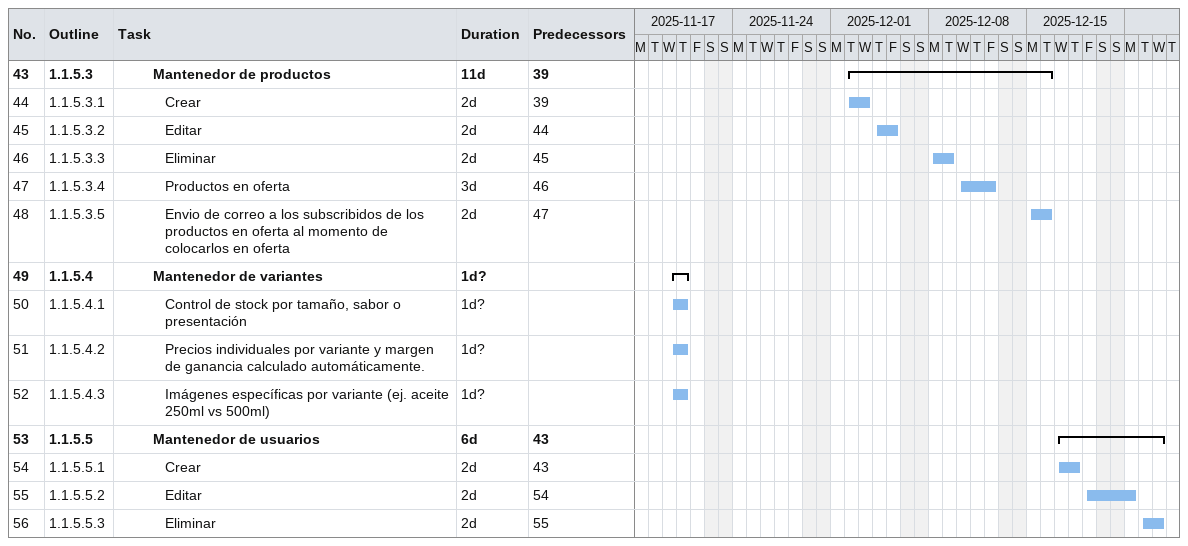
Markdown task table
| ID | WBS | Task | Duration | Start | Finish | Predecessors |
|---|---|---|---|---|---|---|
| 43 | 1.1.5.3 | **Mantenedor de productos** | 11d | 2025-12-02 | 2025-12-16 | 39 |
| 44 | 1.1.5.3.1 | Crear | 2d | 2025-12-02 | 2025-12-03 | 39 |
| 45 | 1.1.5.3.2 | Editar | 2d | 2025-12-04 | 2025-12-05 | 44 |
| 46 | 1.1.5.3.3 | Eliminar | 2d | 2025-12-08 | 2025-12-09 | 45 |
| 47 | 1.1.5.3.4 | Productos en oferta | 3d | 2025-12-10 | 2025-12-12 | 46 |
| 48 | 1.1.5.3.5 | Envio de correo a los subscribidos de los productos en oferta al momento de colocarlos en oferta | 2d | 2025-12-15 | 2025-12-16 | 47 |
| 49 | 1.1.5.4 | **Mantenedor de variantes** | 1d? | 2025-11-19 | 2025-11-20 |  |
| 50 | 1.1.5.4.1 | Control de stock por tamaño, sabor o presentación | 1d? | 2025-11-19 | 2025-11-20 |  |
| 51 | 1.1.5.4.2 | Precios individuales por variante y margen de ganancia calculado automáticamente. | 1d? | 2025-11-19 | 2025-11-20 |  |
| 52 | 1.1.5.4.3 | Imágenes específicas por variante (ej. aceite 250ml vs 500ml) | 1d? | 2025-11-19 | 2025-11-20 |  |
| 53 | 1.1.5.5 | **Mantenedor de usuarios** | 6d | 2025-12-17 | 2025-12-24 | 43 |
| 54 | 1.1.5.5.1 | Crear | 2d | 2025-12-17 | 2025-12-18 | 43 |
| 55 | 1.1.5.5.2 | Editar | 2d | 2025-12-19 | 2025-12-22 | 54 |
| 56 | 1.1.5.5.3 | Eliminar | 2d | 2025-12-23 | 2025-12-24 | 55 |
